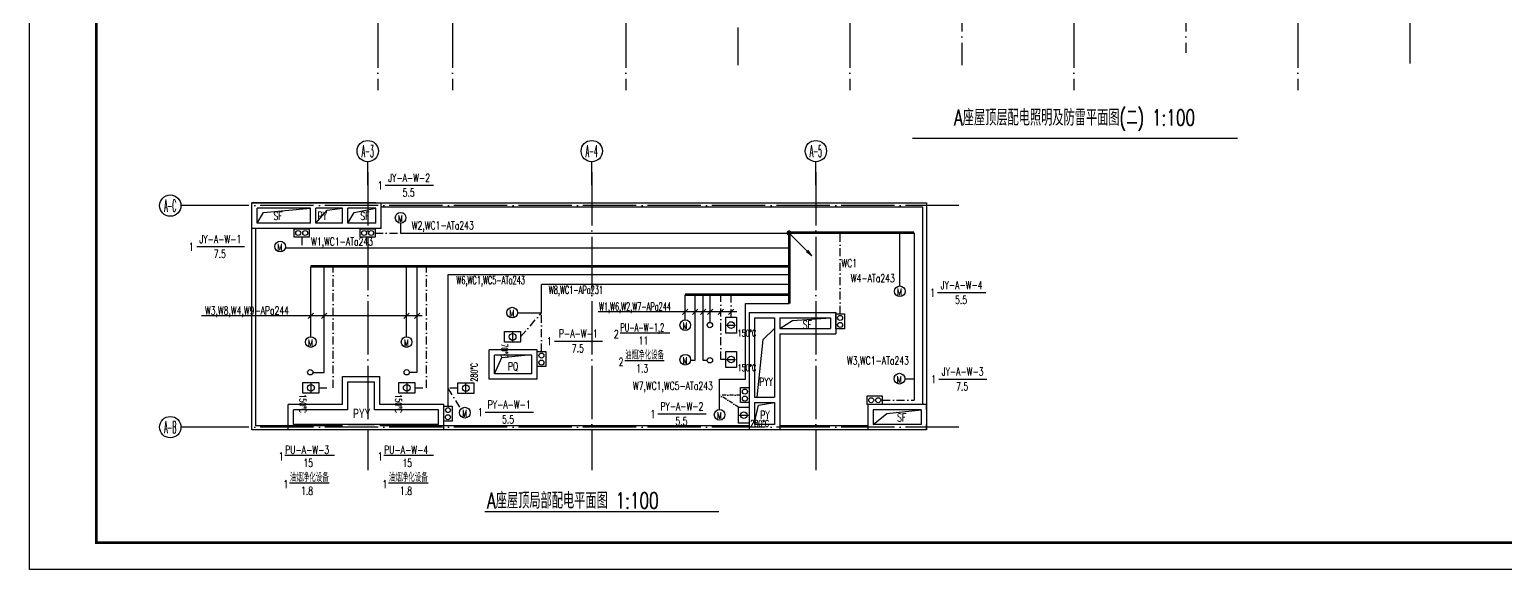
# Model space of a CAD drawing. Extents: x 1980812 to 2226895, y -554123 to 281606.
# Drawn here: x 1980812 to 2036154, y -554123 to -533892 of the extents above; entities that cross this region are included whole.
import ezdxf
from ezdxf.enums import TextEntityAlignment as Align

# ---------------------------------------------------------------- set-up
doc = ezdxf.new("R2010")
doc.units = 0
doc.header["$LTSCALE"] = 1000
doc.header["$MEASUREMENT"] = 0
doc.linetypes.add('DOTE', pattern=[2.42, 2, -0.2, 0.02, -0.2])
doc.linetypes.add('DQKZ', pattern=[5.4, 3, -1.2, 0, -1.2])
for name, color, linetype in [('$TD_AUDIT_GENERATED_(1F3)', 7, 'Continuous'), ('$TD_AUDIT_GENERATED_(210)', 8, 'Continuous'), ('1', 1, 'Continuous'), ('AXIS', 7, 'Continuous'), ('AXIS_TEXT', 7, 'Continuous'), ('dote', 8, 'DOTE'), ('DQ1', 1, 'Continuous'), ('DQ2', 2, 'Continuous'), ('DQ7', 7, 'Continuous'), ('DQC', 2, 'DQKZ'), ('DQK1', 1, 'Continuous'), ('DQK7', 7, 'Continuous'), ('TK', 1, 'Continuous'), ('WALL', 7, 'Continuous')]:
    doc.layers.add(name, color=color, linetype=linetype)
doc.styles.add('$TD_AUDIT_GENERATED_(1CA35)', font='xcsg.shx', dxfattribs={"width": 0.7, "height": 350, "bigfont": '000hztxt.shx'})
doc.styles.add('_TCH_AXIS', font='COMPLEX', dxfattribs={"bigfont": 'GBCBIG'})
doc.styles.add('COMPLEX', font='COMPLEX')
doc.styles.add('D8', font='txtw.shx', dxfattribs={"width": 0.7, "bigfont": 'hztxtw.shx'})

# ---------------------------------------------------------------- blocks, each defined once
blk = doc.blocks.new('$TD_AUDIT_GENERATED_(9F)')
at = {"layer": 'dote'}
for p, q in [((-2800, 30469), (-2800, -6248)), ((0, 30469), (0, -6248)), ((6500, 30469), (6500, -6248)), ((14900, 30469), (14900, -6248)), ((23300, 30469), (23300, -6248)), ((31700, 30469), (31700, -6248)), ((35900, 30469), (35900, -5250)), ((10700, 29972), (10700, -5320)), ((19100, 5200), (19100, -5320)), ((27500, 5200), (27500, -4850))]:
    blk.add_line(p, q, dxfattribs=at)
blk = doc.blocks.new('tu kuang A1 A')
at = {"layer": 'TK'}
blk.add_lwpolyline([(0, 59400), (84100, 59400), (84100, 0), (0, 0)], close=True, dxfattribs=at)
at = {"layer": 'TK', "const_width": 100}
blk.add_lwpolyline([(83100, 1000), (83100, 58400), (2500, 58400), (2500, 1000)], close=True, dxfattribs=at)
blk = doc.blocks.new('_AXISO')
blk.add_circle((0, 0), 0.5)
at = {"layer": 'AXIS_TEXT', "style": 'COMPLEX', "width": 1.041667}
blk.add_attdef('A', text='', height=0.56, dxfattribs=at).set_placement((-0.25, -0.28), (0.25, -0.28), align=Align.FIT)
blk = doc.blocks.new('*X251')
at = {"color": 0}
for p, q in [((126, 2940), (274, 2940)), ((128, 2970), (272, 2970)), ((137, 2910), (263, 2910)), ((144, 3000), (256, 3000)), ((173, 2880), (227, 2880))]:
    blk.add_line(p, q, dxfattribs=at)
blk = doc.blocks.new('j')
at = {"layer": '1', "color": 7}
blk.add_line((850, 850), (850, 850), dxfattribs=at)
blk.add_line((850, 850), (850, 850), dxfattribs=at)
blk.add_line((850, 850), (850, 850), dxfattribs=at)
blk.add_line((850, 850), (850, 850), dxfattribs=at)
blk.add_line((850, 850), (850, 850), dxfattribs=at)
blk.add_line((850, 850), (850, 850), dxfattribs=at)
blk.add_line((850, 850), (850, 850), dxfattribs=at)
blk.add_line((850, 850), (850, 850), dxfattribs=at)
blk.add_line((850, 850), (850, 850), dxfattribs=at)
blk.add_line((850, 850), (850, 850), dxfattribs=at)
blk.add_line((850, 850), (850, 850), dxfattribs=at)
blk.add_line((850, 850), (850, 850), dxfattribs=at)
blk.add_line((850, 850), (850, 850), dxfattribs=at)
blk.add_line((850, 850), (850, 850), dxfattribs=at)
blk.add_line((850, 850), (850, 850), dxfattribs=at)
blk.add_line((850, 850), (850, 850), dxfattribs=at)
blk.add_line((850, 850), (850, 850), dxfattribs=at)
blk.add_line((850, 850), (850, 850), dxfattribs=at)
at = {"layer": 'DQK1'}
blk.add_circle((0, 0), 75, dxfattribs=at)
at = {"layer": 'DQK7'}
for p, q in [((0, 0), (850, 850)), ((850, 850), (647, 703)), ((850, 850), (703, 647))]:
    blk.add_line(p, q, dxfattribs=at)
at = {"layer": 'DQK1'}
blk.add_blockref('*X251', (-200, -2950), dxfattribs=at)
blk = doc.blocks.new('dj')
at = {"layer": 'DQK1'}
blk.add_circle((0, 0), 200, dxfattribs=at)
at = {"layer": 'DQK7', "style": 'D8', "width": 0.7}
blk.add_text('M', height=250, dxfattribs=at).set_placement((-100, -150))
blk = doc.blocks.new('n2')
at = {"layer": 'DQK1'}
blk.add_lwpolyline([(-280, -160), (-280, 160), (280, 160), (280, -160)], close=True, dxfattribs=at)
for centre in [(-131, 0), (133, 0)]:
    blk.add_circle(centre, 94, dxfattribs=at)
blk = doc.blocks.new('xf2')
at = {"layer": 'DQK1', "ltscale": 0.1}
for p, q in [((-200, -300), (-200, 300)), ((-200, 300), (200, 300)), ((-170, 0), (170, 0)), ((200, 300), (200, -300)), ((200, -300), (-200, -300))]:
    blk.add_line(p, q, dxfattribs=at)
blk.add_circle((0, 0), 125, dxfattribs=at)
at = {"layer": 'DQK7', "style": 'D8', "width": 0.7}
blk.add_text('280%%DC', height=250, dxfattribs=at).set_placement((245, -432))
blk = doc.blocks.new('xf7')
at = {"layer": 'DQK1', "ltscale": 0.1}
for p, q in [((-200, -300), (-200, 300)), ((-200, 300), (200, 300)), ((-170, 0), (170, 0)), ((200, 300), (200, -300)), ((200, -300), (-200, -300))]:
    blk.add_line(p, q, dxfattribs=at)
blk.add_circle((0, 0), 125, dxfattribs=at)
at = {"layer": 'DQK7', "style": 'D8', "width": 0.7}
blk.add_text('70%%DC', height=250, dxfattribs=at).set_placement((245, -432))
blk = doc.blocks.new('P')
at = {"layer": 'DQK7'}
blk.add_line((-100, -100), (100, 100), dxfattribs=at)
blk = doc.blocks.new('A$C21597B97')
at = {"layer": '$TD_AUDIT_GENERATED_(210)'}
for p, q in [((11974, 3816), (11974, 3266)), ((-9526, 3266), (-8526, 3266))]:
    blk.add_line(p, q, dxfattribs=at)
at = {"layer": '$TD_AUDIT_GENERATED_(210)', "color": 85}
blk.add_lwpolyline([(-13126, 11566), (12174, 11566), (12174, 3066), (-13126, 3066)], close=True, dxfattribs=at)
at = {"layer": '$TD_AUDIT_GENERATED_(210)'}
for points in [[(-12926, 10816), (-12684, 11204), (-10926, 11366)], [(-10726, 10816), (-10294, 11300), (-9726, 11366)], [(-9526, 10816), (-9284, 11204), (-8476, 11366)], [(-9726, 3216), (-12976, 3216), (-12976, 10616)], [(6674, 6866), (7148, 7161), (8574, 7266)], [(5824, 4291), (6044, 6452), (6474, 6866)], [(-4026, 5166), (-3746, 5774), (-2886, 5866)], [(5724, 3341), (5875, 3994), (6474, 4091)], [(10174, 3266), (10686, 3681), (11974, 3816)], [(5524, 3216), (-8326, 3216)], [(9974, 3216), (6674, 3216)]]:
    blk.add_lwpolyline(points, dxfattribs=at)
at = {"layer": '$TD_AUDIT_GENERATED_(210)', "color": 85}
blk.add_lwpolyline([(-8276, 11416), (12024, 11416), (12024, 4016)], dxfattribs=at)
at = {"layer": 'AXIS'}
for p, q in [((-8776, 12233), (-8776, 13109)), ((-376, 12233), (-376, 13109)), ((8024, 12233), (8024, 13109)), ((-14949, 11466), (-15783, 11466)), ((-14949, 3166), (-15783, 3166))]:
    blk.add_line(p, q, dxfattribs=at)
at = {"layer": 'dote'}
for p, q in [((-8776, 12723), (-8776, 1560)), ((-376, 12723), (-376, 1560)), ((8024, 12723), (8024, 1560)), ((13389, 11466), (-14949, 11466)), ((13389, 3166), (-14949, 3166))]:
    blk.add_line(p, q, dxfattribs=at)
at = {"layer": 'DQ1', "ltscale": 0.15}
for centre in [(4051, 6990), (4051, 5671), (-10932, 5222), (-7317, 5222)]:
    blk.add_circle(centre, 100, dxfattribs=at)
at = {"layer": 'DQ2', "ltscale": 0.1}
for p, q in [((-7548, 10812), (-7548, 10441)), ((-7548, 10441), (7024, 10441)), ((11710, 10451), (11710, 4176)), ((-11867, 9882), (7024, 9882)), ((-10406, 5208), (-10406, 9190)), ((-6929, 5229), (-6929, 9190)), ((-5774, 8876), (-5779, 3953)), ((7024, 8876), (-5774, 8876)), ((-2266, 7446), (-2266, 8517)), ((7024, 8517), (-2266, 8517)), ((3120, 7186), (3120, 8128)), ((3498, 5672), (3498, 8128)), ((3802, 5667), (3802, 8128)), ((4059, 7090), (4059, 8128)), ((5390, 4959), (5390, 7795)), ((5390, 7795), (7024, 7795)), ((-3162, 7446), (-2266, 7446)), ((3329, 5672), (3498, 5672)), ((3951, 5667), (3802, 5667)), ((-10833, 5208), (-10406, 5208)), ((-7217, 5229), (-6929, 5229)), ((4418, 4959), (5390, 4959)), ((11359, 4974), (11710, 4974))]:
    blk.add_line(p, q, dxfattribs=at)
at = {"layer": 'DQ2'}
for p, q in [((11170, 8457), (11170, 10451)), ((4418, 3830), (4418, 4959))]:
    blk.add_line(p, q, dxfattribs=at)
at = {"layer": 'DQ2', "ltscale": 0.15}
for p, q in [((-10916, 6556), (-10916, 9190)), ((-7326, 6556), (-7326, 9190))]:
    blk.add_line(p, q, dxfattribs=at)
at = {"layer": 'DQ2', "const_width": 100}
blk.add_lwpolyline([(7024, 10451), (11710, 10451)], dxfattribs=at)
at = {"layer": 'DQ2', "ltscale": 0.1, "const_width": 100}
for points in [[(7024, 10451), (7024, 7795)], [(7024, 9190), (-10916, 9190)], [(7024, 8128), (3120, 8128)]]:
    blk.add_lwpolyline(points, dxfattribs=at)
at = {"layer": 'DQ7'}
for p, q in [((-8123, 12230), (-6318, 12230)), ((-15190, 9932), (-13396, 9932)), ((12591, 8210), (14396, 8210)), ((-1779, 6393), (26, 6393)), ((12630, 4967), (14435, 4967)), ((-4371, 3730), (-2567, 3730)), ((2105, 3665), (3910, 3665))]:
    blk.add_line(p, q, dxfattribs=at)
at = {"layer": 'DQ7', "ltscale": 0.15}
for p, q in [((-6733, 7339), (-15012, 7339)), ((5067, 7488), (-141, 7488)), ((682, 6706), (2545, 6706)), ((858, 5661), (2343, 5661)), ((-11887, 2121), (-10024, 2121)), ((-8175, 2121), (-6312, 2121)), ((-11712, 1076), (-10227, 1076)), ((-7999, 1076), (-6515, 1076)), ((-4390, 0), (4390, 0))]:
    blk.add_line(p, q, dxfattribs=at)
at = {"layer": 'DQC', "ltscale": 0.1}
for p, q in [((-11251, 10281), (-11251, 9882)), ((-8502, 10441), (-7548, 10441)), ((8934, 7407), (8934, 10451)), ((-10069, 4642), (-10069, 9190)), ((-6575, 4642), (-6575, 9190)), ((4458, 5698), (4458, 8128)), ((4844, 7292), (4844, 8128)), ((-3044, 6546), (-2266, 7446)), ((-2266, 5997), (-2266, 7446)), ((4644, 5698), (4458, 5698)), ((-10606, 4642), (-10069, 4642)), ((-7016, 4642), (-6575, 4642)), ((-5396, 4628), (-5778, 4628)), ((-5778, 4628), (-5285, 3840)), ((10512, 4176), (11710, 4176))]:
    blk.add_line(p, q, dxfattribs=at)
at = {"layer": 'DQC', "ltscale": 0.05}
for p in [(5204, 4368), (5124, 3915)]:
    blk.add_line(p, (4418, 4368), dxfattribs=at)
at = {"layer": 'DQK1', "ltscale": 0.1}
for p, q in [((4644, 6692), (4644, 7292)), ((4644, 7292), (5044, 7292)), ((5044, 7292), (5044, 6692)), ((5044, 6692), (4644, 6692)), ((4674, 6992), (5014, 6992)), ((4644, 5398), (4644, 5998)), ((4644, 5998), (5044, 5998)), ((4674, 5698), (5014, 5698)), ((5044, 5998), (5044, 5398)), ((5044, 5398), (4644, 5398)), ((-11206, 4442), (-11206, 4842)), ((-11206, 4842), (-10606, 4842)), ((-10606, 4442), (-11206, 4442)), ((-10906, 4811), (-10906, 4471)), ((-10606, 4842), (-10606, 4442)), ((-7616, 4442), (-7616, 4842)), ((-7616, 4842), (-7016, 4842)), ((-7016, 4442), (-7616, 4442)), ((-7316, 4811), (-7316, 4471)), ((-7016, 4842), (-7016, 4442))]:
    blk.add_line(p, q, dxfattribs=at)
for centre in [(4844, 6992), (4844, 5698), (-10906, 4642), (-7316, 4642)]:
    blk.add_circle(centre, 125, dxfattribs=at)
at = {"layer": 'WALL'}
for p, q in [((-13126, 10816), (-13126, 11566)), ((-10826, 11566), (-13126, 11566)), ((-12926, 10816), (-12926, 11366)), ((-10926, 11366), (-12926, 11366)), ((-10926, 10816), (-10926, 11366)), ((-9626, 11566), (-10826, 11566)), ((-10726, 10816), (-10726, 11366)), ((-9726, 11366), (-10726, 11366)), ((-9726, 10816), (-9726, 11366)), ((-8476, 11566), (-9626, 11566)), ((-9526, 10816), (-9526, 11366)), ((-8476, 11366), (-9526, 11366)), ((-8476, 11566), (-8476, 11566)), ((-8476, 11566), (-8276, 11566)), ((-8476, 10816), (-8476, 11366)), ((-8276, 11466), (-8276, 11566)), ((-8276, 10616), (-8276, 11466)), ((-13126, 10816), (-13126, 10816)), ((-13126, 10616), (-13126, 10816)), ((-13026, 10616), (-13126, 10616)), ((-10826, 10616), (-13026, 10616)), ((-10926, 10816), (-12926, 10816)), ((-9626, 10616), (-10826, 10616)), ((-9726, 10816), (-10726, 10816)), ((-8276, 10616), (-9626, 10616)), ((-8476, 10816), (-9526, 10816)), ((5524, 7466), (5524, 4191)), ((5524, 7466), (6574, 7466)), ((5724, 7266), (5724, 4291)), ((5724, 7266), (6474, 7266)), ((6474, 7266), (6474, 6766)), ((6574, 7466), (8774, 7466)), ((6674, 7266), (6674, 6866)), ((6674, 7266), (8574, 7266)), ((8574, 7266), (8574, 6866)), ((8774, 7466), (8774, 6666)), ((6474, 6766), (6474, 4291)), ((6674, 6866), (8574, 6866)), ((6674, 6666), (6674, 4191)), ((6674, 6666), (8774, 6666)), ((-2426, 6066), (-4226, 6066)), ((-4226, 4966), (-4226, 6066)), ((-2626, 5866), (-4026, 5866)), ((-4026, 5166), (-4026, 5866)), ((-2626, 5166), (-2626, 5866)), ((-2426, 4966), (-2426, 6066)), ((-9726, 5066), (-8326, 5066)), ((-9726, 4016), (-9726, 5066)), ((-8326, 4016), (-8326, 5066)), ((-2626, 5166), (-4026, 5166)), ((-9526, 4866), (-8526, 4866)), ((-9526, 3816), (-9526, 4866)), ((-8526, 3816), (-8526, 4866)), ((-2426, 4966), (-4226, 4966)), ((-9726, 4016), (-11766, 4016)), ((-11766, 3066), (-11766, 4016)), ((-5929, 4016), (-8326, 4016)), ((-5929, 3066), (-5929, 4016)), ((5524, 4191), (5524, 3166)), ((5724, 4291), (6474, 4291)), ((5724, 4091), (6474, 4091)), ((5724, 4091), (5724, 3266)), ((6474, 4091), (6474, 3266)), ((6674, 4191), (6674, 3166)), ((9974, 4016), (9974, 3166)), ((12074, 4016), (9974, 4016)), ((12174, 4016), (12074, 4016)), ((12174, 3816), (12174, 4016)), ((-9526, 3816), (-11566, 3816)), ((-11566, 3266), (-11566, 3816)), ((-6129, 3816), (-8526, 3816)), ((-6129, 3266), (-6129, 3816)), ((10174, 3816), (10174, 3266)), ((11974, 3816), (10174, 3816)), ((11974, 3816), (11974, 3266)), ((12174, 3816), (12174, 3266)), ((12174, 3816), (12174, 3816)), ((-5929, 3066), (-11766, 3066)), ((-6129, 3266), (-11566, 3266)), ((5524, 3166), (5524, 3066)), ((5724, 3066), (5524, 3066)), ((6474, 3266), (5724, 3266)), ((6474, 3066), (5724, 3066)), ((5724, 3066), (5724, 3066)), ((6474, 3066), (6474, 3066)), ((6674, 3066), (6474, 3066)), ((6674, 3166), (6674, 3066)), ((9974, 3166), (9974, 3066)), ((10174, 3066), (9974, 3066)), ((11974, 3266), (10174, 3266)), ((10174, 3066), (10174, 3066)), ((12074, 3066), (10174, 3066)), ((12174, 3066), (12074, 3066)), ((12174, 3266), (12174, 3266)), ((12174, 3066), (12174, 3266))]:
    blk.add_line(p, q, dxfattribs=at)
at = {"layer": 'AXIS'}
ref = blk.add_blockref('_AXISO', (-8776, 13509), dxfattribs=dict(at, xscale=800, yscale=800, zscale=800))
ref.add_attrib('A', 'A-3', dxfattribs={"layer": 'AXIS_TEXT', "height": 452.5, "style": '_TCH_AXIS', "width": 0.344262}).set_placement((-9002, 13283), (-8550, 13283), align=Align.FIT)
ref = blk.add_blockref('_AXISO', (-376, 13509), dxfattribs=dict(at, xscale=800, yscale=800, zscale=800))
ref.add_attrib('A', 'A-4', dxfattribs={"layer": 'AXIS_TEXT', "height": 452.5, "style": '_TCH_AXIS', "width": 0.333333}).set_placement((-602, 13283), (-150, 13283), align=Align.FIT)
ref = blk.add_blockref('_AXISO', (8024, 13509), dxfattribs=dict(at, xscale=800, yscale=800, zscale=800))
ref.add_attrib('A', 'A-5', dxfattribs={"layer": 'AXIS_TEXT', "height": 452.5, "style": '_TCH_AXIS', "width": 0.344262}).set_placement((7798, 13283), (8250, 13283), align=Align.FIT)
ref = blk.add_blockref('_AXISO', (-16183, 11466), dxfattribs=dict(at, xscale=800, yscale=800, zscale=800))
ref.add_attrib('A', 'A-C', dxfattribs={"layer": 'AXIS_TEXT', "height": 452.5, "style": '_TCH_AXIS', "width": 0.33871}).set_placement((-16410, 11239), (-15957, 11239), align=Align.FIT)
ref = blk.add_blockref('_AXISO', (-16183, 3166), dxfattribs=dict(at, xscale=800, yscale=800, zscale=800))
ref.add_attrib('A', 'A-B', dxfattribs={"layer": 'AXIS_TEXT', "height": 452.5, "style": '_TCH_AXIS', "width": 0.328125}).set_placement((-16410, 2939), (-15957, 2939), align=Align.FIT)
at = {"layer": 'DQ1', "ltscale": 0.15}
for name, p in [('dj', (-7543, 11012)), ('dj', (-12060, 9933)), ('dj', (11173, 8257)), ('dj', (-3361, 7457)), ('dj', (3130, 6986)), ('dj', (-10911, 6356)), ('dj', (-7321, 6356)), ('dj', (3130, 5693)), ('dj', (11159, 4983)), ('dj', (-5134, 3709)), ('xf2', (5324, 3615)), ('dj', (4417, 3630))]:
    blk.add_blockref(name, p, dxfattribs=at)
at = {"layer": 'DQ1', "ltscale": 0.05}
for p, rotation in [((-11251, 10441), 179.9745177239638), ((-8782, 10441), 179.9745177239638), ((8934, 7127), 89.94903544955977), ((-2266, 5717), 89.97451772396532), ((5364, 4368), 269.9745177106252), ((-5769, 3673), 269.9490354495598), ((10232, 4176), 179.9745177239638)]:
    blk.add_blockref('n2', p, dxfattribs=dict(at, rotation=rotation))
at = {"layer": 'DQ1', "ltscale": 0.05, "xscale": -1, "rotation": 180}
blk.add_blockref('j', (7024, 10441), dxfattribs=at)
at = {"layer": 'DQ1', "ltscale": 0.15, "rotation": 90}
blk.add_blockref('xf2', (-5096, 4628), dxfattribs=at)
at = {"layer": 'DQ2', "color": 6, "rotation": 269.9999999933299}
blk.add_blockref('xf7', (-3344, 6546), dxfattribs=at)
at = {"layer": 'DQ7', "ltscale": 0.1}
for p in [(-10916, 7339), (-10406, 7339), (-7326, 7339), (-6929, 7339), (3120, 7488), (3498, 7488), (3802, 7488), (4059, 7488), (4458, 7488), (4844, 7488)]:
    blk.add_blockref('P', p, dxfattribs=at)
at = {"layer": '$TD_AUDIT_GENERATED_(1F3)', "width": 0.7}
for s, height, style, p in [('SF', 300, 'D8', (-12139, 11081)), ('PY', 300, 'D8', (-10484, 11081)), ('SF', 300, 'D8', (-8886, 11081)), ('SF', 300, 'D8', (7705, 7010)), ('PQ', 300, 'D8', (-3328, 5442)), ('PYY', 300, 'D8', (6155, 4868)), ('PYY', 350, '$TD_AUDIT_GENERATED_(1CA35)', (-9000, 3684)), ('PY', 300, 'D8', (6116, 3623)), ('SF', 300, 'D8', (11243, 3531))]:
    blk.add_text(s, height=height, rotation=0.0006, dxfattribs=dict(at, style=style)).set_placement(p, align=Align.MIDDLE_CENTER)
at = {"layer": 'DQ7', "style": 'D8'}
for s, width, p in [('1', 0.7, (-8313, 12222)), ('JY-A-W-2', 0.7, (-7225, 12511)), ('5.5', 0.7, (-7243, 11956)), ('W2,WC1-ATa243', 0.7, (-5963, 10680)), ('1', 0.7, (-15391, 9923)), ('JY-A-W-1', 0.7, (-14304, 10212)), ('W1,WC1-ATa243', 0.7, (-9742, 10073)), ('7.5', 0.7, (-14321, 9658)), ('WC1', 0.7, (9278, 9313)), ('W4-ATa243', 0.7, (10159, 8743)), ('W6,WC1,WC5-ATa243', 0.6, (-4168, 8629)), ('W8,WC1-APa231', 0.6, (-972, 8264)), ('1', 0.7, (12401, 8201)), ('JY-A-W-4', 0.7, (13489, 8490)), ('5.5', 0.7, (13471, 7936)), ('P-A-W-1', 0.7, (-882, 6674)), ('1', 0.7, (-1969, 6384)), ('7.5', 0.7, (-899, 6119)), ('W3,WC1-ATa243', 0.7, (10352, 5615)), ('1', 0.7, (12441, 4959)), ('JY-A-W-3', 0.7, (13528, 5248)), ('W7,WC1,WC5-ATa243', 0.7, (2664, 4669)), ('7.5', 0.7, (13511, 4693)), ('PY-A-W-1', 0.7, (-3474, 4011)), ('PY-A-W-2', 0.7, (3003, 3945)), ('1', 0.7, (-4561, 3722)), ('5.5', 0.7, (-3516, 3456)), ('1', 0.7, (1915, 3656)), ('5.5', 0.7, (2985, 3391))]:
    blk.add_text(s, height=300, dxfattribs=dict(at, width=width)).set_placement(p, align=Align.MIDDLE)
for s, width, p in [('W1,W6,W2,W7-APa244', 0.6, (-107, 7535)), ('W3,W8,W4,W9-APa244', 0.7, (-14880, 7385)), ('2', 0.7, (454, 6505)), ('PU-A-W-1,2', 0.6, (696, 6752)), ('11', 0.7, (1380, 6262)), ('2', 0.7, (629, 5460)), ('\\M+5D3CD\\M+5D1CC\\M+5BEBB\\M+5BBAF\\M+5C9E8\\M+5B1B8', 0.6, (872, 5707)), ('1.3', 0.7, (1290, 5217)), ('1', 0.7, (-12116, 1920)), ('PU-A-W-3', 0.7, (-11873, 2168)), ('1', 0.7, (-8404, 1920)), ('PU-A-W-4', 0.7, (-8161, 2168)), ('15', 0.7, (-11190, 1677)), ('15', 0.7, (-7477, 1677)), ('1', 0.7, (-11940, 875)), ('\\M+5D3CD\\M+5D1CC\\M+5BEBB\\M+5BBAF\\M+5C9E8\\M+5B1B8', 0.6, (-11698, 1122)), ('1', 0.7, (-8228, 875)), ('\\M+5D3CD\\M+5D1CC\\M+5BEBB\\M+5BBAF\\M+5C9E8\\M+5B1B8', 0.6, (-7986, 1122)), ('1.8', 0.7, (-11279, 632)), ('1.8', 0.7, (-7567, 632))]:
    blk.add_text(s, height=300, dxfattribs=dict(at, width=width)).set_placement(p)
at = {"layer": 'DQ7', "ltscale": 0.15, "style": 'D8', "width": 0.7}
blk.add_text('A\\M+5D7F9\\M+5CEDD\\M+5B6A5\\M+5BED6\\M+5B2BF\\M+5C5E4\\M+5B5E7\\M+5C6BD\\M+5C3E6\\M+5CDBC 1:100', height=600, dxfattribs=at).set_placement((-4301, 115))
at = {"layer": 'DQK7', "style": 'D8', "width": 0.7}
for p in [(5088, 6560), (5088, 5266)]:
    blk.add_text('150%%DC', height=250, dxfattribs=at).set_placement(p)
for p in [(-11338, 4397), (-7748, 4397)]:
    blk.add_text('150%%DC', height=250, rotation=270, dxfattribs=at).set_placement(p)

msp = doc.modelspace()

# ---------------------------------------------------------------- linework, layer by layer
at = {"layer": 'DQ2'}
msp.add_line((2013914.6, -537957.9), (2026104.3, -537957.9), dxfattribs=at)

# ---------------------------------------------------------------- block references
for name, p in [('tu kuang A1 A', (1980812.3, -554123.1)), ('A$C21597B97', (2002271.5, -551956.9))]:
    msp.add_blockref(name, p, dxfattribs=at)
at = {"layer": 'WALL'}
msp.add_blockref('$TD_AUDIT_GENERATED_(9F)', (1996666.5, -529909.9), dxfattribs=at)

# ---------------------------------------------------------------- texts
at = {"layer": 'DQ7', "style": 'D8', "width": 0.7}
msp.add_text('A\\M+5D7F9\\M+5CEDD\\M+5B6A5\\M+5B2E3\\M+5C5E4\\M+5B5E7\\M+5D5D5\\M+5C3F7\\M+5BCB0\\M+5B7C0\\M+5C0D7\\M+5C6BD\\M+5C3E6\\M+5CDBC(\\M+5B6FE) 1:100', height=600, dxfattribs=at).set_placement((2019998.1, -537235), align=Align.MIDDLE)

doc.saveas('drawing.dxf')
